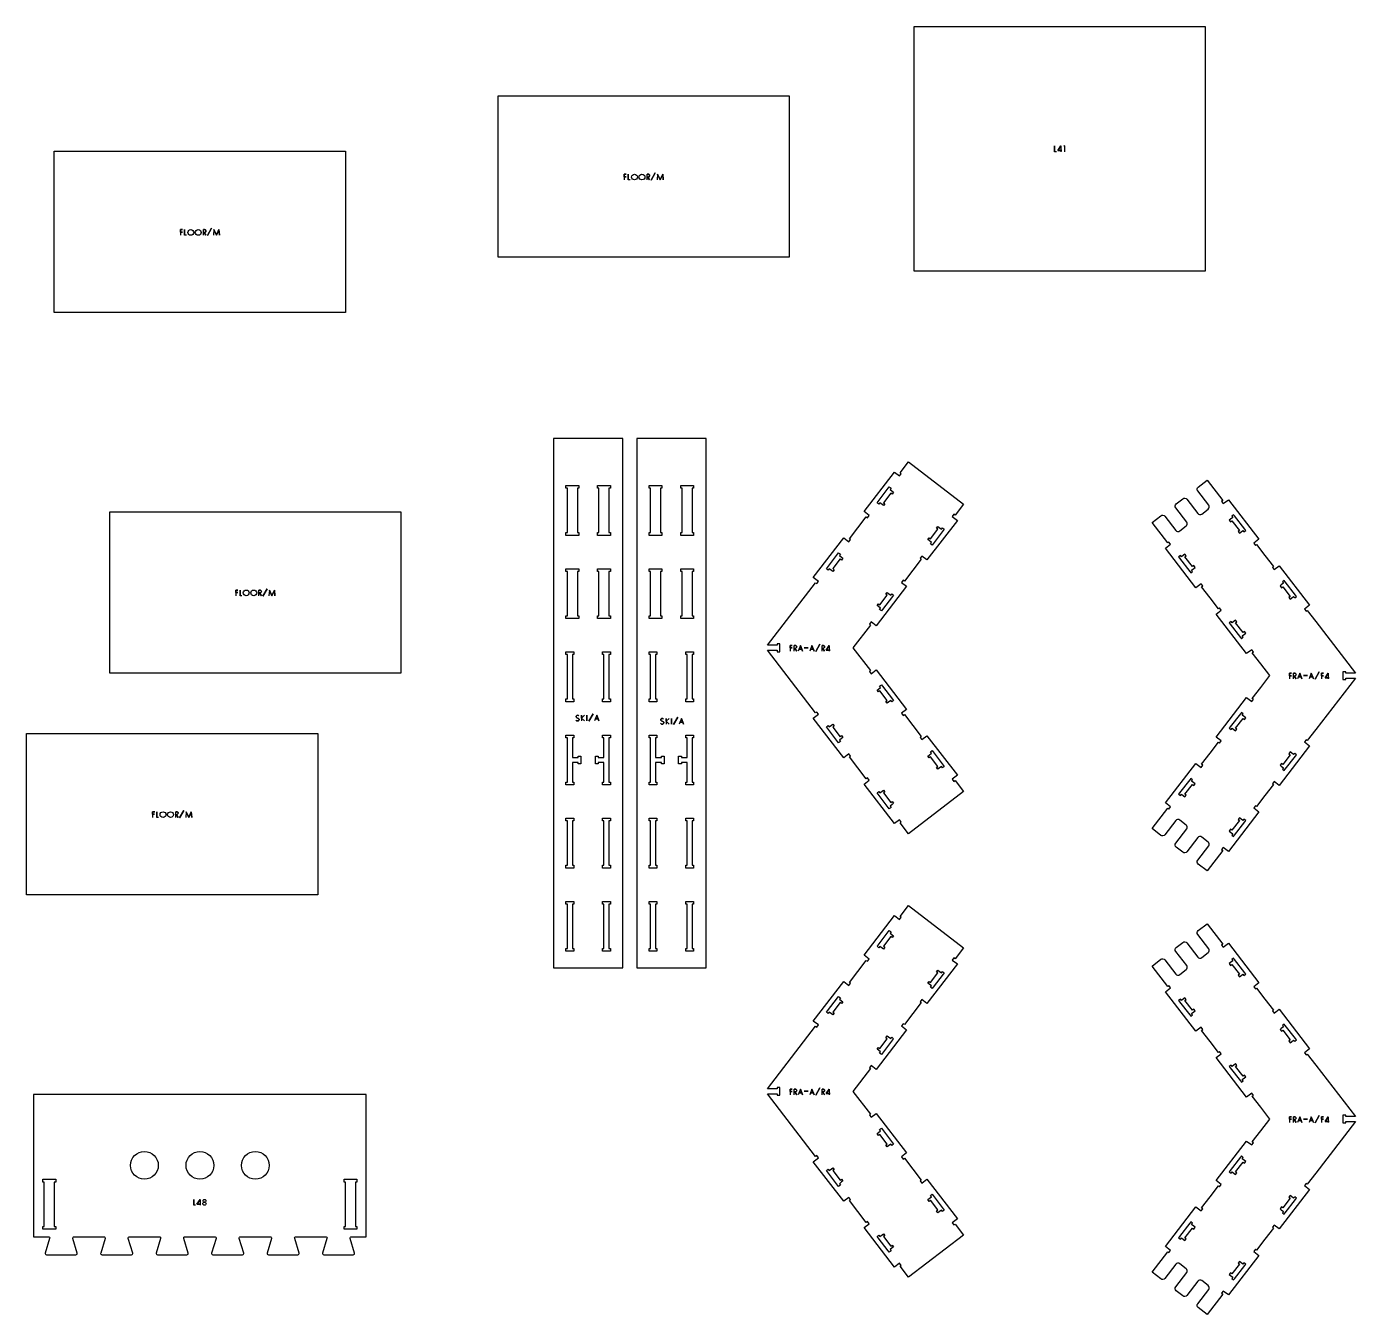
# Model space of a CAD drawing. Extents: x -6325 to 14275, y -6125 to 2946.
# Drawn here: x -6325 to -1533, y -2205 to 2441 of the extents above; entities that cross this region are included whole.
import ezdxf

# ---------------------------------------------------------------- set-up
doc = ezdxf.new("R2010")
doc.units = 0
for name, color, linetype in [('CUTS', 7, 'CONTINUOUS'), ('OUTLINES', 7, 'CONTINUOUS'), ('TAGS', 7, 'CONTINUOUS')]:
    doc.layers.add(name, color=color, linetype=linetype)

msp = doc.modelspace()

# ---------------------------------------------------------------- linework, layer by layer
at = {"layer": 'CUTS', "color": 4}
for points in [[(-4380, 785.5), (-4334, 785.5), (-4334, 775.5), (-4339, 775.5), (-4339, 615.5), (-4334, 615.5), (-4334, 605.5), (-4380, 605.5), (-4380, 615.5), (-4375, 615.5), (-4375, 775.5), (-4380, 775.5)], [(-4266, 775.5), (-4266, 785.5), (-4220, 785.5), (-4220, 775.5), (-4225, 775.5), (-4225, 615.5), (-4220, 615.5), (-4220, 605.5), (-4266, 605.5), (-4266, 615.5), (-4261, 615.5), (-4261, 775.5)], [(-4080, 785.5), (-4034, 785.5), (-4034, 775.5), (-4039, 775.5), (-4039, 615.5), (-4034, 615.5), (-4034, 605.5), (-4080, 605.5), (-4080, 615.5), (-4075, 615.5), (-4075, 775.5), (-4080, 775.5)], [(-3966, 775.5), (-3966, 785.5), (-3920, 785.5), (-3920, 775.5), (-3925, 775.5), (-3925, 615.5), (-3920, 615.5), (-3920, 605.5), (-3966, 605.5), (-3966, 615.5), (-3961, 615.5), (-3961, 775.5)], [(-3217.8, 775.6), (-3214.1, 780.3), (-3207.8, 775.4), (-3211.4, 770.7), (-3203.5, 764.6), (-3198.7, 760.9), (-3203.6, 754.6), (-3208.4, 758.2), (-3235.2, 723.4), (-3230.4, 719.7), (-3235.3, 713.4), (-3240.1, 717), (-3248, 723.1), (-3251.7, 718.4), (-3258, 723.3), (-3254.3, 728)], [(-1969.2, 675.6), (-1972.9, 680.3), (-1979.2, 675.4), (-1975.6, 670.7), (-1983.5, 664.6), (-1988.2, 660.9), (-1983.4, 654.6), (-1978.6, 658.2), (-1951.8, 623.4), (-1956.5, 619.7), (-1951.7, 613.4), (-1946.9, 617), (-1939, 623.1), (-1935.3, 618.4), (-1929, 623.3), (-1932.6, 628)], [(-3056.2, 575.6), (-3059.8, 570.8), (-3066.2, 575.7), (-3062.5, 580.5), (-3070.4, 586.6), (-3075.2, 590.2), (-3070.3, 596.6), (-3065.6, 592.9), (-3038.7, 627.8), (-3043.5, 631.4), (-3038.6, 637.8), (-3033.9, 634.1), (-3025.9, 628), (-3022.3, 632.8), (-3015.9, 627.9), (-3019.6, 623.1)], [(-3400.7, 537.8), (-3397, 542.5), (-3390.7, 537.7), (-3394.3, 532.9), (-3386.4, 526.8), (-3381.6, 523.1), (-3386.5, 516.8), (-3391.3, 520.5), (-3418.1, 485.6), (-3413.3, 481.9), (-3418.2, 475.6), (-3423, 479.2), (-3430.9, 485.3), (-3434.6, 480.6), (-3440.9, 485.5), (-3437.2, 490.2)], [(-2130.8, 475.6), (-2127.1, 470.8), (-2120.8, 475.7), (-2124.4, 480.5), (-2116.5, 486.6), (-2111.8, 490.2), (-2116.6, 496.6), (-2121.4, 492.9), (-2148.2, 527.8), (-2143.5, 531.4), (-2148.3, 537.8), (-2153.1, 534.1), (-2161, 528), (-2164.7, 532.8), (-2171, 527.9), (-2167.4, 523.1)], [(-4380, 485.5), (-4334, 485.5), (-4334, 475.5), (-4339, 475.5), (-4339, 315.5), (-4334, 315.5), (-4334, 305.5), (-4380, 305.5), (-4380, 315.5), (-4375, 315.5), (-4375, 475.5), (-4380, 475.5)], [(-4266, 475.5), (-4266, 485.5), (-4220, 485.5), (-4220, 475.5), (-4225, 475.5), (-4225, 315.5), (-4220, 315.5), (-4220, 305.5), (-4266, 305.5), (-4266, 315.5), (-4261, 315.5), (-4261, 475.5)], [(-4080, 485.5), (-4034, 485.5), (-4034, 475.5), (-4039, 475.5), (-4039, 315.5), (-4034, 315.5), (-4034, 305.5), (-4080, 305.5), (-4080, 315.5), (-4075, 315.5), (-4075, 475.5), (-4080, 475.5)], [(-3966, 475.5), (-3966, 485.5), (-3920, 485.5), (-3920, 475.5), (-3925, 475.5), (-3925, 315.5), (-3920, 315.5), (-3920, 305.5), (-3966, 305.5), (-3966, 315.5), (-3961, 315.5), (-3961, 475.5)], [(-1786.3, 437.8), (-1790, 442.5), (-1796.3, 437.7), (-1792.6, 432.9), (-1800.6, 426.8), (-1805.3, 423.1), (-1800.4, 416.8), (-1795.7, 420.5), (-1768.9, 385.6), (-1773.6, 381.9), (-1768.7, 375.6), (-1764, 379.2), (-1756.1, 385.3), (-1752.4, 380.6), (-1746.1, 385.5), (-1749.7, 390.2)], [(-3239.1, 337.8), (-3242.7, 333), (-3249.1, 337.9), (-3245.4, 342.7), (-3253.4, 348.8), (-3258.1, 352.4), (-3253.2, 358.8), (-3248.5, 355.1), (-3221.7, 390), (-3226.4, 393.6), (-3221.5, 400), (-3216.8, 396.3), (-3208.8, 390.2), (-3205.2, 395), (-3198.9, 390.1), (-3202.5, 385.4)], [(-1947.9, 237.8), (-1944.2, 233), (-1937.9, 237.9), (-1941.5, 242.7), (-1933.6, 248.8), (-1928.9, 252.4), (-1933.7, 258.8), (-1938.5, 255.1), (-1965.3, 290), (-1960.6, 293.6), (-1965.4, 300), (-1970.2, 296.3), (-1978.1, 290.2), (-1981.8, 295), (-1988.1, 290.1), (-1984.5, 285.4)], [(-4352, 15.5), (-4352, 5.5), (-4380, 5.5), (-4380, 15.5), (-4375, 15.5), (-4375, 175.5), (-4380, 175.5), (-4380, 185.5), (-4352, 185.5), (-4352, 175.5), (-4357, 175.5), (-4357, 15.5)], [(-4220, 185.5), (-4220, 175.5), (-4225, 175.5), (-4225, 15.5), (-4220, 15.5), (-4220, 5.5), (-4248, 5.5), (-4248, 15.5), (-4243, 15.5), (-4243, 175.5), (-4248, 175.5), (-4248, 185.5)], [(-4052, 15.5), (-4052, 5.5), (-4080, 5.5), (-4080, 15.5), (-4075, 15.5), (-4075, 175.5), (-4080, 175.5), (-4080, 185.5), (-4052, 185.5), (-4052, 175.5), (-4057, 175.5), (-4057, 15.5)], [(-3920, 185.5), (-3920, 175.5), (-3925, 175.5), (-3925, 15.5), (-3920, 15.5), (-3920, 5.5), (-3948, 5.5), (-3948, 15.5), (-3943, 15.5), (-3943, 175.5), (-3948, 175.5), (-3948, 185.5)], [(-3202.5, 14.6), (-3198.9, 9.9), (-3205.2, 5), (-3208.8, 9.8), (-3216.8, 3.7), (-3221.5, 0), (-3226.4, 6.4), (-3221.7, 10), (-3248.5, 44.9), (-3253.2, 41.2), (-3258.1, 47.6), (-3253.4, 51.2), (-3245.4, 57.3), (-3249.1, 62.1), (-3242.7, 67), (-3239.1, 62.2)], [(-1984.5, -85.4), (-1988.1, -90.1), (-1981.8, -95), (-1978.1, -90.2), (-1970.2, -96.3), (-1965.4, -100), (-1960.6, -93.6), (-1965.3, -90), (-1938.5, -55.1), (-1933.7, -58.8), (-1928.9, -52.4), (-1933.6, -48.8), (-1941.5, -42.7), (-1937.9, -37.9), (-1944.2, -33), (-1947.9, -37.8)], [(-3437.2, -90.2), (-3440.9, -85.5), (-3434.6, -80.6), (-3430.9, -85.3), (-3423, -79.2), (-3418.2, -75.6), (-3413.3, -81.9), (-3418.1, -85.6), (-3391.3, -120.5), (-3386.5, -116.8), (-3381.6, -123.1), (-3386.4, -126.8), (-3394.3, -132.9), (-3390.7, -137.7), (-3397, -142.5), (-3400.7, -137.8)], [(-4380, -124.5), (-4380, -114.5), (-4352, -114.5), (-4352, -124.5), (-4357, -124.5), (-4357, -195.5), (-4336, -195.5), (-4336, -190.5), (-4326, -190.5), (-4326, -218.5), (-4336, -218.5), (-4336, -213.5), (-4357, -213.5), (-4357, -284.5), (-4352, -284.5), (-4352, -294.5), (-4380, -294.5), (-4380, -284.5), (-4375, -284.5), (-4375, -124.5)], [(-4274, -190.5), (-4264, -190.5), (-4264, -195.5), (-4243, -195.5), (-4243, -124.5), (-4248, -124.5), (-4248, -114.5), (-4220, -114.5), (-4220, -124.5), (-4225, -124.5), (-4225, -284.5), (-4220, -284.5), (-4220, -294.5), (-4248, -294.5), (-4248, -284.5), (-4243, -284.5), (-4243, -213.5), (-4264, -213.5), (-4264, -218.5), (-4274, -218.5)], [(-4080, -124.5), (-4080, -114.5), (-4052, -114.5), (-4052, -124.5), (-4057, -124.5), (-4057, -195.5), (-4036, -195.5), (-4036, -190.5), (-4026, -190.5), (-4026, -218.5), (-4036, -218.5), (-4036, -213.5), (-4057, -213.5), (-4057, -284.5), (-4052, -284.5), (-4052, -294.5), (-4080, -294.5), (-4080, -284.5), (-4075, -284.5), (-4075, -124.5)], [(-3974, -190.5), (-3964, -190.5), (-3964, -195.5), (-3943, -195.5), (-3943, -124.5), (-3948, -124.5), (-3948, -114.5), (-3920, -114.5), (-3920, -124.5), (-3925, -124.5), (-3925, -284.5), (-3920, -284.5), (-3920, -294.5), (-3948, -294.5), (-3948, -284.5), (-3943, -284.5), (-3943, -213.5), (-3964, -213.5), (-3964, -218.5), (-3974, -218.5)], [(-3019.6, -223.1), (-3015.9, -227.9), (-3022.3, -232.8), (-3025.9, -228), (-3033.9, -234.1), (-3038.6, -237.8), (-3043.5, -231.4), (-3038.7, -227.8), (-3065.6, -192.9), (-3070.3, -196.6), (-3075.2, -190.2), (-3070.4, -186.6), (-3062.5, -180.5), (-3066.2, -175.7), (-3059.8, -170.8), (-3056.2, -175.6)], [(-1749.7, -190.2), (-1746.1, -185.5), (-1752.4, -180.6), (-1756.1, -185.3), (-1764, -179.2), (-1768.7, -175.6), (-1773.6, -181.9), (-1768.9, -185.6), (-1795.7, -220.5), (-1800.4, -216.8), (-1805.3, -223.1), (-1800.6, -226.8), (-1792.6, -232.9), (-1796.3, -237.7), (-1790, -242.5), (-1786.3, -237.8)], [(-2167.4, -323.1), (-2171, -327.9), (-2164.7, -332.8), (-2161, -328), (-2153.1, -334.1), (-2148.3, -337.8), (-2143.5, -331.4), (-2148.2, -327.8), (-2121.4, -292.9), (-2116.6, -296.6), (-2111.8, -290.2), (-2116.5, -286.6), (-2124.4, -280.5), (-2120.8, -275.7), (-2127.1, -270.8), (-2130.8, -275.6)], [(-3254.3, -328), (-3258, -323.2), (-3251.7, -318.4), (-3248, -323.1), (-3240.1, -317), (-3235.3, -313.4), (-3230.4, -319.7), (-3235.2, -323.4), (-3208.4, -358.2), (-3203.6, -354.6), (-3198.7, -360.9), (-3203.5, -364.6), (-3211.4, -370.7), (-3207.8, -375.4), (-3214.1, -380.3), (-3217.8, -375.6)], [(-4352, -584.5), (-4352, -594.5), (-4380, -594.5), (-4380, -584.5), (-4375, -584.5), (-4375, -424.5), (-4380, -424.5), (-4380, -414.5), (-4352, -414.5), (-4352, -424.5), (-4357, -424.5), (-4357, -584.5)], [(-4248, -584.5), (-4243, -584.5), (-4243, -424.5), (-4248, -424.5), (-4248, -414.5), (-4220, -414.5), (-4220, -424.5), (-4225, -424.5), (-4225, -584.5), (-4220, -584.5), (-4220, -594.5), (-4248, -594.5)], [(-4052, -584.5), (-4052, -594.5), (-4080, -594.5), (-4080, -584.5), (-4075, -584.5), (-4075, -424.5), (-4080, -424.5), (-4080, -414.5), (-4052, -414.5), (-4052, -424.5), (-4057, -424.5), (-4057, -584.5)], [(-3948, -584.5), (-3943, -584.5), (-3943, -424.5), (-3948, -424.5), (-3948, -414.5), (-3920, -414.5), (-3920, -424.5), (-3925, -424.5), (-3925, -584.5), (-3920, -584.5), (-3920, -594.5), (-3948, -594.5)], [(-1932.6, -428), (-1929, -423.3), (-1935.3, -418.4), (-1939, -423.1), (-1946.9, -417), (-1951.7, -413.4), (-1956.5, -419.7), (-1951.8, -423.4), (-1978.6, -458.2), (-1983.4, -454.6), (-1988.2, -460.9), (-1983.5, -464.6), (-1975.6, -470.7), (-1979.2, -475.4), (-1972.9, -480.3), (-1969.2, -475.6)], [(-4352, -894.5), (-4380, -894.5), (-4380, -884.5), (-4375, -884.5), (-4375, -724.5), (-4380, -724.5), (-4380, -714.5), (-4352, -714.5), (-4352, -724.5), (-4357, -724.5), (-4357, -884.5), (-4352, -884.5)], [(-4220, -894.5), (-4248, -894.5), (-4248, -884.5), (-4243, -884.5), (-4243, -724.5), (-4248, -724.5), (-4248, -714.5), (-4220, -714.5), (-4220, -724.5), (-4225, -724.5), (-4225, -884.5), (-4220, -884.5)], [(-4052, -894.5), (-4080, -894.5), (-4080, -884.5), (-4075, -884.5), (-4075, -724.5), (-4080, -724.5), (-4080, -714.5), (-4052, -714.5), (-4052, -724.5), (-4057, -724.5), (-4057, -884.5), (-4052, -884.5)], [(-3920, -894.5), (-3948, -894.5), (-3948, -884.5), (-3943, -884.5), (-3943, -724.5), (-3948, -724.5), (-3948, -714.5), (-3920, -714.5), (-3920, -724.5), (-3925, -724.5), (-3925, -884.5), (-3920, -884.5)], [(-3217.8, -824.4), (-3214.1, -819.7), (-3207.8, -824.6), (-3211.4, -829.3), (-3203.5, -835.4), (-3198.7, -839.1), (-3203.6, -845.4), (-3208.4, -841.8), (-3235.2, -876.6), (-3230.4, -880.3), (-3235.3, -886.6), (-3240.1, -883), (-3248, -876.9), (-3251.7, -881.6), (-3258, -876.7), (-3254.3, -872)], [(-1969.2, -924.4), (-1972.9, -919.7), (-1979.2, -924.6), (-1975.6, -929.3), (-1983.5, -935.4), (-1988.2, -939.1), (-1983.4, -945.4), (-1978.6, -941.8), (-1951.8, -976.6), (-1956.5, -980.3), (-1951.7, -986.6), (-1946.9, -983), (-1939, -976.9), (-1935.3, -981.6), (-1929, -976.7), (-1932.6, -972)], [(-3056.2, -1024.4), (-3059.8, -1029.2), (-3066.2, -1024.3), (-3062.5, -1019.5), (-3070.4, -1013.4), (-3075.2, -1009.8), (-3070.3, -1003.4), (-3065.6, -1007.1), (-3038.7, -972.2), (-3043.5, -968.6), (-3038.6, -962.2), (-3033.9, -965.9), (-3025.9, -972), (-3022.3, -967.2), (-3015.9, -972.1), (-3019.6, -976.9)], [(-3400.7, -1062.2), (-3397, -1057.5), (-3390.7, -1062.3), (-3394.3, -1067.1), (-3386.4, -1073.2), (-3381.6, -1076.9), (-3386.5, -1083.2), (-3391.3, -1079.5), (-3418.1, -1114.4), (-3413.3, -1118.1), (-3418.2, -1124.4), (-3423, -1120.8), (-3430.9, -1114.7), (-3434.6, -1119.4), (-3440.9, -1114.5), (-3437.2, -1109.8)], [(-2130.8, -1124.4), (-2127.1, -1129.2), (-2120.8, -1124.3), (-2124.4, -1119.5), (-2116.5, -1113.4), (-2111.8, -1109.8), (-2116.6, -1103.4), (-2121.4, -1107.1), (-2148.2, -1072.2), (-2143.5, -1068.6), (-2148.3, -1062.2), (-2153.1, -1065.9), (-2161, -1072), (-2164.7, -1067.2), (-2171, -1072.1), (-2167.4, -1076.9)], [(-1786.3, -1162.2), (-1790, -1157.5), (-1796.3, -1162.3), (-1792.6, -1167.1), (-1800.6, -1173.2), (-1805.3, -1176.9), (-1800.4, -1183.2), (-1795.7, -1179.5), (-1768.9, -1214.4), (-1773.6, -1218.1), (-1768.7, -1224.4), (-1764, -1220.8), (-1756.1, -1214.7), (-1752.4, -1219.4), (-1746.1, -1214.5), (-1749.7, -1209.8)], [(-3239.1, -1262.2), (-3242.7, -1267), (-3249.1, -1262.1), (-3245.4, -1257.3), (-3253.4, -1251.2), (-3258.1, -1247.6), (-3253.2, -1241.2), (-3248.5, -1244.9), (-3221.7, -1210), (-3226.4, -1206.4), (-3221.5, -1200), (-3216.8, -1203.7), (-3208.8, -1209.8), (-3205.2, -1205), (-3198.9, -1209.9), (-3202.5, -1214.6)], [(-1947.9, -1362.2), (-1944.2, -1367), (-1937.9, -1362.1), (-1941.5, -1357.3), (-1933.6, -1351.2), (-1928.9, -1347.6), (-1933.7, -1341.2), (-1938.5, -1344.9), (-1965.3, -1310), (-1960.6, -1306.4), (-1965.4, -1300), (-1970.2, -1303.7), (-1978.1, -1309.8), (-1981.8, -1305), (-1988.1, -1309.9), (-1984.5, -1314.6)], [(-3202.5, -1585.4), (-3198.9, -1590.1), (-3205.2, -1595), (-3208.8, -1590.2), (-3216.8, -1596.3), (-3221.5, -1600), (-3226.4, -1593.6), (-3221.7, -1590), (-3248.5, -1555.1), (-3253.2, -1558.8), (-3258.1, -1552.4), (-3253.4, -1548.8), (-3245.4, -1542.7), (-3249.1, -1537.9), (-3242.7, -1533), (-3239.1, -1537.8)], [(-3437.2, -1690.2), (-3440.9, -1685.5), (-3434.6, -1680.6), (-3430.9, -1685.3), (-3423, -1679.2), (-3418.2, -1675.6), (-3413.3, -1681.9), (-3418.1, -1685.6), (-3391.3, -1720.5), (-3386.5, -1716.8), (-3381.6, -1723.1), (-3386.4, -1726.8), (-3394.3, -1732.9), (-3390.7, -1737.7), (-3397, -1742.5), (-3400.7, -1737.8)], [(-1984.5, -1685.4), (-1988.1, -1690.1), (-1981.8, -1695), (-1978.1, -1690.2), (-1970.2, -1696.3), (-1965.4, -1700), (-1960.6, -1693.6), (-1965.3, -1690), (-1938.5, -1655.1), (-1933.7, -1658.8), (-1928.9, -1652.4), (-1933.6, -1648.8), (-1941.5, -1642.7), (-1937.9, -1637.9), (-1944.2, -1633), (-1947.9, -1637.8)], [(-6266, -1887), (-6261, -1887), (-6261, -1727), (-6266, -1727), (-6266, -1717), (-6220, -1717), (-6220, -1727), (-6225, -1727), (-6225, -1887), (-6220, -1887), (-6220, -1897), (-6266, -1897)], [(-5134, -1887), (-5134, -1897), (-5180, -1897), (-5180, -1887), (-5175, -1887), (-5175, -1727), (-5180, -1727), (-5180, -1717), (-5134, -1717), (-5134, -1727), (-5139, -1727), (-5139, -1887)], [(-3019.6, -1823.1), (-3015.9, -1827.9), (-3022.3, -1832.8), (-3025.9, -1828), (-3033.9, -1834.1), (-3038.6, -1837.8), (-3043.5, -1831.4), (-3038.7, -1827.8), (-3065.6, -1792.9), (-3070.3, -1796.6), (-3075.2, -1790.2), (-3070.4, -1786.6), (-3062.5, -1780.5), (-3066.2, -1775.7), (-3059.8, -1770.8), (-3056.2, -1775.6)], [(-1749.7, -1790.2), (-1746.1, -1785.5), (-1752.4, -1780.6), (-1756.1, -1785.3), (-1764, -1779.2), (-1768.7, -1775.6), (-1773.6, -1781.9), (-1768.9, -1785.6), (-1795.7, -1820.5), (-1800.4, -1816.8), (-1805.3, -1823.1), (-1800.6, -1826.8), (-1792.6, -1832.9), (-1796.3, -1837.7), (-1790, -1842.5), (-1786.3, -1837.8)], [(-3254.3, -1928), (-3258, -1923.2), (-3251.7, -1918.4), (-3248, -1923.1), (-3240.1, -1917), (-3235.3, -1913.4), (-3230.4, -1919.7), (-3235.2, -1923.4), (-3208.4, -1958.2), (-3203.6, -1954.6), (-3198.7, -1960.9), (-3203.5, -1964.6), (-3211.4, -1970.7), (-3207.8, -1975.4), (-3214.1, -1980.3), (-3217.8, -1975.6)], [(-2167.4, -1923.1), (-2171, -1927.9), (-2164.7, -1932.8), (-2161, -1928), (-2153.1, -1934.1), (-2148.3, -1937.8), (-2143.5, -1931.4), (-2148.2, -1927.8), (-2121.4, -1892.9), (-2116.6, -1896.6), (-2111.8, -1890.2), (-2116.5, -1886.6), (-2124.4, -1880.5), (-2120.8, -1875.7), (-2127.1, -1870.8), (-2130.8, -1875.6)], [(-1932.6, -2028), (-1929, -2023.3), (-1935.3, -2018.4), (-1939, -2023.1), (-1946.9, -2017), (-1951.7, -2013.4), (-1956.5, -2019.7), (-1951.8, -2023.4), (-1978.6, -2058.2), (-1983.4, -2054.6), (-1988.2, -2060.9), (-1983.5, -2064.6), (-1975.6, -2070.7), (-1979.2, -2075.4), (-1972.9, -2080.3), (-1969.2, -2075.6)]]:
    msp.add_lwpolyline(points, close=True, dxfattribs=at)
for centre in [(-5900, -1667), (-5700, -1667), (-5500, -1667)]:
    msp.add_circle(centre, 50, dxfattribs=at)
at = {"layer": 'OUTLINES', "color": 5}
for points in [[(-3125, 1559), (-3125, 2441), (-2075, 2441), (-2075, 1559)], [(-3575, 2191), (-3575, 1609), (-4625, 1609), (-4625, 2191)], [(-5175, 1991), (-5175, 1409), (-6225, 1409), (-6225, 1991)], [(-4175, -954.5), (-4175, 954.5), (-4425, 954.5), (-4425, -954.5)], [(-3875, -954.5), (-3875, 954.5), (-4125, 954.5), (-4125, -954.5)], [(-3281.8, 117.7), (-3285.7, 114.6), (-3279.6, 106.7), (-3261.4, 120.7), (-3151.7, -21.9), (-3169.9, -36), (-3163.8, -43.9), (-3159.8, -40.8), (-3098.9, -120.1), (-3102.8, -123.1), (-3096.7, -131.1), (-3078.5, -117), (-2968.7, -259.7), (-2987, -273.7), (-2980.9, -281.7), (-2976.9, -278.6), (-2946.4, -318.3), (-3144.6, -470.7), (-3175.1, -431), (-3171.1, -428), (-3177.2, -420.1), (-3195.4, -434.1), (-3305.2, -291.4), (-3287, -277.4), (-3293, -269.5), (-3297, -272.5), (-3358, -193.3), (-3354, -190.2), (-3360.1, -182.3), (-3378.3, -196.3), (-3488.1, -53.6), (-3469.9, -39.6), (-3476, -31.7), (-3479.9, -34.7), (-3653.6, 191), (-3618.6, 191), (-3618.6, 186), (-3608.6, 186), (-3608.6, 214), (-3618.6, 214), (-3618.6, 209), (-3653.6, 209), (-3479.9, 434.7), (-3476, 431.7), (-3469.9, 439.6), (-3488.1, 453.6), (-3378.3, 596.3), (-3360.1, 582.3), (-3354, 590.2), (-3358, 593.3), (-3297, 672.5), (-3293, 669.5), (-3287, 677.4), (-3305.2, 691.4), (-3195.4, 834.1), (-3177.2, 820.1), (-3171.1, 828), (-3175.1, 831), (-3144.6, 870.7), (-2946.4, 718.3), (-2976.9, 678.6), (-2980.9, 681.7), (-2987, 673.7), (-2968.7, 659.7), (-3078.5, 517), (-3096.7, 531.1), (-3102.8, 523.1), (-3098.9, 520.1), (-3159.8, 440.8), (-3163.8, 443.9), (-3169.9, 436), (-3151.7, 421.9), (-3261.4, 279.3), (-3279.6, 293.3), (-3285.7, 285.4), (-3281.8, 282.3), (-3345.1, 200)], [(-1826.8, -282.3), (-1832.9, -290.2), (-1829, -293.3), (-1859.5, -332.9), (-1890, -372.5), (-1893.9, -369.5), (-1900, -377.4), (-1881.8, -391.4), (-1991.5, -534.1), (-2009.8, -520.1), (-2015.9, -528), (-2011.9, -531), (-2068.4, -604.6), (-2100.3, -580), (-2102.8, -577.2), (-2104.2, -573.4), (-2103.9, -569.3), (-2102.2, -566), (-2062.5, -514.5), (-2060.9, -511.1), (-2060.6, -507.1), (-2061.9, -503.3), (-2064.4, -500.5), (-2087.8, -482.5), (-2091.1, -480.8), (-2095.1, -480.5), (-2099, -481.8), (-2101.8, -484.3), (-2141.4, -535.8), (-2144.2, -538.3), (-2148, -539.6), (-2152.1, -539.3), (-2155.4, -537.6), (-2179.6, -519.1), (-2182.1, -516.3), (-2183.4, -512.4), (-2183.1, -508.4), (-2181.4, -505), (-2141.8, -453.5), (-2140.1, -450.2), (-2139.8, -446.1), (-2141.1, -442.3), (-2143.6, -439.5), (-2167, -421.5), (-2170.4, -419.8), (-2174.4, -419.5), (-2178.2, -420.8), (-2181, -423.3), (-2220.7, -474.8), (-2223.5, -477.3), (-2227.3, -478.7), (-2231.4, -478.4), (-2234.7, -476.7), (-2266.6, -452.1), (-2210.1, -378.6), (-2206.1, -381.7), (-2200, -373.7), (-2218.2, -359.7), (-2108.5, -217), (-2090.2, -231.1), (-2084.1, -223.1), (-2088.1, -220.1), (-2057.6, -180.5), (-2027.1, -140.8), (-2023.2, -143.9), (-2017.1, -136), (-2035.3, -121.9), (-1925.6, 20.7), (-1907.3, 6.7), (-1901.2, 14.6), (-1905.2, 17.7), (-1874.7, 57.3), (-1841.9, 100), (-1874.7, 142.7), (-1905.2, 182.3), (-1901.2, 185.4), (-1907.3, 193.3), (-1925.6, 179.3), (-2035.3, 321.9), (-2017.1, 336), (-2023.2, 343.9), (-2027.1, 340.8), (-2057.6, 380.5), (-2088.1, 420.1), (-2084.1, 423.1), (-2090.2, 431.1), (-2108.5, 417), (-2218.2, 559.7), (-2200, 573.7), (-2206.1, 581.7), (-2210.1, 578.6), (-2266.6, 652.1), (-2234.7, 676.7), (-2231.4, 678.4), (-2227.3, 678.7), (-2223.5, 677.3), (-2220.7, 674.8), (-2181, 623.3), (-2178.2, 620.8), (-2174.4, 619.5), (-2170.4, 619.8), (-2167, 621.5), (-2143.6, 639.5), (-2141.1, 642.3), (-2139.8, 646.1), (-2140.1, 650.2), (-2141.8, 653.5), (-2181.4, 705), (-2183.1, 708.4), (-2183.4, 712.4), (-2182.1, 716.3), (-2179.6, 719.1), (-2155.4, 737.6), (-2152.1, 739.3), (-2148, 739.6), (-2144.2, 738.3), (-2141.4, 735.8), (-2101.8, 684.3), (-2099, 681.8), (-2095.1, 680.5), (-2091.1, 680.8), (-2087.8, 682.5), (-2064.4, 700.5), (-2061.9, 703.3), (-2060.6, 707.1), (-2060.9, 711.1), (-2062.5, 714.5), (-2102.2, 766), (-2103.9, 769.3), (-2104.2, 773.4), (-2102.8, 777.2), (-2100.3, 780), (-2068.4, 804.6), (-2011.9, 731), (-2015.9, 728), (-2009.8, 720.1), (-1991.5, 734.1), (-1881.8, 591.4), (-1900, 577.4), (-1893.9, 569.5), (-1890, 572.5), (-1859.5, 532.9), (-1829, 493.3), (-1832.9, 490.2), (-1826.8, 482.3), (-1808.6, 496.3), (-1698.9, 353.6), (-1717.1, 339.6), (-1711, 331.7), (-1707, 334.7), (-1676.6, 295.1), (-1533.4, 109), (-1568.4, 109), (-1568.4, 114), (-1578.4, 114), (-1578.4, 86), (-1568.4, 86), (-1568.4, 91), (-1533.4, 91), (-1676.6, -95.1), (-1707, -134.7), (-1711, -131.7), (-1717.1, -139.6), (-1698.9, -153.6), (-1808.6, -296.3)], [(-4975, 691), (-4975, 109), (-6025, 109), (-6025, 691)], [(-5275, -109), (-5275, -691), (-6325, -691), (-6325, -109)], [(-3281.8, -1482.3), (-3285.7, -1485.4), (-3279.6, -1493.3), (-3261.4, -1479.3), (-3151.7, -1621.9), (-3169.9, -1636), (-3163.8, -1643.9), (-3159.8, -1640.8), (-3098.9, -1720.1), (-3102.8, -1723.1), (-3096.7, -1731.1), (-3078.5, -1717), (-2968.7, -1859.7), (-2987, -1873.7), (-2980.9, -1881.7), (-2976.9, -1878.6), (-2946.4, -1918.3), (-3144.6, -2070.7), (-3175.1, -2031), (-3171.1, -2028), (-3177.2, -2020.1), (-3195.4, -2034.1), (-3305.2, -1891.4), (-3287, -1877.4), (-3293, -1869.5), (-3297, -1872.5), (-3358, -1793.3), (-3354, -1790.2), (-3360.1, -1782.3), (-3378.3, -1796.3), (-3488.1, -1653.6), (-3469.9, -1639.6), (-3476, -1631.7), (-3479.9, -1634.7), (-3653.6, -1409), (-3618.6, -1409), (-3618.6, -1414), (-3608.6, -1414), (-3608.6, -1386), (-3618.6, -1386), (-3618.6, -1391), (-3653.6, -1391), (-3479.9, -1165.3), (-3476, -1168.3), (-3469.9, -1160.4), (-3488.1, -1146.4), (-3378.3, -1003.7), (-3360.1, -1017.7), (-3354, -1009.8), (-3358, -1006.7), (-3297, -927.5), (-3293, -930.5), (-3287, -922.6), (-3305.2, -908.6), (-3195.4, -765.9), (-3177.2, -779.9), (-3171.1, -772), (-3175.1, -769), (-3144.6, -729.3), (-2946.4, -881.7), (-2976.9, -921.4), (-2980.9, -918.3), (-2987, -926.3), (-2968.7, -940.3), (-3078.5, -1083), (-3096.7, -1068.9), (-3102.8, -1076.9), (-3098.9, -1079.9), (-3159.8, -1159.2), (-3163.8, -1156.1), (-3169.9, -1164), (-3151.7, -1178.1), (-3261.4, -1320.7), (-3279.6, -1306.7), (-3285.7, -1314.6), (-3281.8, -1317.7), (-3345.1, -1400)], [(-1826.8, -1882.3), (-1832.9, -1890.2), (-1829, -1893.3), (-1859.5, -1932.9), (-1890, -1972.5), (-1893.9, -1969.5), (-1900, -1977.4), (-1881.8, -1991.4), (-1991.5, -2134.1), (-2009.8, -2120.1), (-2015.9, -2128), (-2011.9, -2131), (-2068.4, -2204.6), (-2100.3, -2180), (-2102.8, -2177.2), (-2104.2, -2173.4), (-2103.9, -2169.3), (-2102.2, -2166), (-2062.5, -2114.5), (-2060.9, -2111.1), (-2060.6, -2107.1), (-2061.9, -2103.3), (-2064.4, -2100.5), (-2087.8, -2082.5), (-2091.1, -2080.8), (-2095.1, -2080.5), (-2099, -2081.8), (-2101.8, -2084.3), (-2141.4, -2135.8), (-2144.2, -2138.3), (-2148, -2139.6), (-2152.1, -2139.3), (-2155.4, -2137.6), (-2179.6, -2119.1), (-2182.1, -2116.3), (-2183.4, -2112.4), (-2183.1, -2108.4), (-2181.4, -2105), (-2141.8, -2053.5), (-2140.1, -2050.2), (-2139.8, -2046.1), (-2141.1, -2042.3), (-2143.6, -2039.5), (-2167, -2021.5), (-2170.4, -2019.8), (-2174.4, -2019.5), (-2178.2, -2020.8), (-2181, -2023.3), (-2220.7, -2074.8), (-2223.5, -2077.3), (-2227.3, -2078.7), (-2231.4, -2078.4), (-2234.7, -2076.7), (-2266.6, -2052.1), (-2210.1, -1978.6), (-2206.1, -1981.7), (-2200, -1973.7), (-2218.2, -1959.7), (-2108.5, -1817), (-2090.2, -1831.1), (-2084.1, -1823.1), (-2088.1, -1820.1), (-2057.6, -1780.5), (-2027.1, -1740.8), (-2023.2, -1743.9), (-2017.1, -1736), (-2035.3, -1721.9), (-1925.6, -1579.3), (-1907.3, -1593.3), (-1901.2, -1585.4), (-1905.2, -1582.3), (-1874.7, -1542.7), (-1841.9, -1500), (-1874.7, -1457.3), (-1905.2, -1417.7), (-1901.2, -1414.6), (-1907.3, -1406.7), (-1925.6, -1420.7), (-2035.3, -1278.1), (-2017.1, -1264), (-2023.2, -1256.1), (-2027.1, -1259.2), (-2057.6, -1219.5), (-2088.1, -1179.9), (-2084.1, -1176.9), (-2090.2, -1168.9), (-2108.5, -1183), (-2218.2, -1040.3), (-2200, -1026.3), (-2206.1, -1018.3), (-2210.1, -1021.4), (-2266.6, -947.9), (-2234.7, -923.3), (-2231.4, -921.6), (-2227.3, -921.3), (-2223.5, -922.7), (-2220.7, -925.2), (-2181, -976.7), (-2178.2, -979.2), (-2174.4, -980.5), (-2170.4, -980.2), (-2167, -978.5), (-2143.6, -960.5), (-2141.1, -957.7), (-2139.8, -953.9), (-2140.1, -949.8), (-2141.8, -946.5), (-2181.4, -895), (-2183.1, -891.6), (-2183.4, -887.6), (-2182.1, -883.7), (-2179.6, -880.9), (-2155.4, -862.4), (-2152.1, -860.7), (-2148, -860.4), (-2144.2, -861.7), (-2141.4, -864.2), (-2101.8, -915.7), (-2099, -918.2), (-2095.1, -919.5), (-2091.1, -919.2), (-2087.8, -917.5), (-2064.4, -899.5), (-2061.9, -896.7), (-2060.6, -892.9), (-2060.9, -888.9), (-2062.5, -885.5), (-2102.2, -834), (-2103.9, -830.7), (-2104.2, -826.6), (-2102.8, -822.8), (-2100.3, -820), (-2068.4, -795.4), (-2011.9, -869), (-2015.9, -872), (-2009.8, -879.9), (-1991.5, -865.9), (-1881.8, -1008.6), (-1900, -1022.6), (-1893.9, -1030.5), (-1890, -1027.5), (-1859.5, -1067.1), (-1829, -1106.7), (-1832.9, -1109.8), (-1826.8, -1117.7), (-1808.6, -1103.7), (-1698.9, -1246.4), (-1717.1, -1260.4), (-1711, -1268.3), (-1707, -1265.3), (-1676.6, -1304.9), (-1533.4, -1491), (-1568.4, -1491), (-1568.4, -1486), (-1578.4, -1486), (-1578.4, -1514), (-1568.4, -1514), (-1568.4, -1509), (-1533.4, -1509), (-1676.6, -1695.1), (-1707, -1734.7), (-1711, -1731.7), (-1717.1, -1739.6), (-1698.9, -1753.6), (-1808.6, -1896.3)], [(-6300, -1924.2), (-6246.8, -1924.2), (-6244.4, -1924.8), (-6242.5, -1926.3), (-6241.6, -1928.6), (-6241.8, -1931), (-6257.8, -1983.1), (-6257.9, -1985.2), (-6257, -1987.3), (-6255.4, -1988.7), (-6253.2, -1989.2), (-6146.8, -1989.2), (-6144.6, -1988.7), (-6142.9, -1987.3), (-6142.1, -1985.2), (-6142.2, -1983.1), (-6158.2, -1931), (-6158.4, -1928.6), (-6157.5, -1926.3), (-6155.6, -1924.8), (-6153.2, -1924.2), (-6046.8, -1924.2), (-6044.4, -1924.8), (-6042.5, -1926.3), (-6041.6, -1928.6), (-6041.8, -1931), (-6057.8, -1983.1), (-6057.9, -1985.2), (-6057.1, -1987.3), (-6055.4, -1988.7), (-6053.2, -1989.2), (-5946.8, -1989.2), (-5944.6, -1988.7), (-5942.9, -1987.3), (-5942.1, -1985.2), (-5942.2, -1983.1), (-5958.2, -1931), (-5958.4, -1928.6), (-5957.5, -1926.3), (-5955.6, -1924.8), (-5953.2, -1924.2), (-5846.8, -1924.2), (-5844.4, -1924.8), (-5842.5, -1926.3), (-5841.6, -1928.6), (-5841.8, -1931), (-5857.8, -1983.1), (-5857.9, -1985.2), (-5857.1, -1987.3), (-5855.4, -1988.7), (-5853.2, -1989.2), (-5746.8, -1989.2), (-5744.6, -1988.7), (-5742.9, -1987.3), (-5742.1, -1985.2), (-5742.2, -1983.1), (-5758.2, -1931), (-5758.4, -1928.6), (-5757.5, -1926.3), (-5755.6, -1924.8), (-5753.2, -1924.2), (-5646.8, -1924.2), (-5644.4, -1924.8), (-5642.5, -1926.3), (-5641.6, -1928.6), (-5641.8, -1931), (-5657.8, -1983.1), (-5657.9, -1985.2), (-5657.1, -1987.3), (-5655.4, -1988.7), (-5653.2, -1989.2), (-5546.8, -1989.2), (-5544.6, -1988.7), (-5542.9, -1987.3), (-5542.1, -1985.2), (-5542.2, -1983.1), (-5558.2, -1931), (-5558.4, -1928.6), (-5557.5, -1926.3), (-5555.6, -1924.8), (-5553.2, -1924.2), (-5446.8, -1924.2), (-5444.4, -1924.8), (-5442.5, -1926.3), (-5441.6, -1928.6), (-5441.8, -1931), (-5457.8, -1983.1), (-5457.9, -1985.2), (-5457.1, -1987.3), (-5455.4, -1988.7), (-5453.2, -1989.2), (-5346.8, -1989.2), (-5344.6, -1988.7), (-5342.9, -1987.3), (-5342.1, -1985.2), (-5342.2, -1983.1), (-5358.2, -1931), (-5358.4, -1928.6), (-5357.5, -1926.3), (-5355.6, -1924.8), (-5353.2, -1924.2), (-5246.8, -1924.2), (-5244.4, -1924.8), (-5242.5, -1926.3), (-5241.6, -1928.6), (-5241.8, -1931), (-5257.8, -1983.1), (-5257.9, -1985.2), (-5257.1, -1987.3), (-5255.4, -1988.7), (-5253.2, -1989.2), (-5146.8, -1989.2), (-5144.6, -1988.7), (-5143, -1987.3), (-5142.1, -1985.2), (-5142.2, -1983.1), (-5158.2, -1931), (-5158.4, -1928.6), (-5157.5, -1926.3), (-5155.6, -1924.8), (-5153.2, -1924.2), (-5100, -1924.2), (-5100, -1410.8), (-6300, -1410.8)]]:
    msp.add_lwpolyline(points, close=True, dxfattribs=at)
at = {"layer": 'TAGS', "color": 2}
for points in [[(-2611.6, 1989.7), (-2617.9, 1989.7), (-2617.9, 2010.3), (-2617.9, 1989.7)], [(-2595.1, 2010.3), (-2606.2, 1993.6), (-2591.8, 1993.6), (-2606.2, 1993.6), (-2595.1, 2010.3), (-2595.1, 1989.7)], [(-2582.1, 2010.3), (-2585, 2010.3), (-2582.1, 2010.3), (-2582.1, 1989.7)], [(-4170.5, 1899.4), (-4163.3, 1899.4), (-4170.5, 1899.4), (-4170.5, 1908.5), (-4162.9, 1908.5), (-4170.5, 1908.5), (-4170.5, 1888)], [(-4148.9, 1888), (-4155.2, 1888), (-4155.2, 1908.5), (-4155.2, 1888)], [(-4087.1, 1888), (-4087.1, 1908.5), (-4083.5, 1908.5), (-4081.6, 1908.2), (-4080, 1907.3), (-4078.9, 1905.7), (-4078.5, 1903.4), (-4079, 1901.1), (-4080.4, 1899.4), (-4082.1, 1898.4), (-4083.5, 1898.1), (-4087.1, 1898.1), (-4083.5, 1898.1), (-4082.1, 1898.4), (-4080.4, 1899.4), (-4079, 1901.1), (-4078.5, 1903.4), (-4078.9, 1905.7), (-4080, 1907.3), (-4081.6, 1908.2), (-4083.5, 1908.5), (-4087.1, 1908.5)], [(-4049.6, 1908.5), (-4040.4, 1888), (-4031.3, 1908.5), (-4029.5, 1888), (-4031.3, 1908.5), (-4040.4, 1888), (-4049.6, 1908.5), (-4051.3, 1888)], [(-5770.5, 1699.4), (-5763.3, 1699.4), (-5770.5, 1699.4), (-5770.5, 1708.5), (-5762.9, 1708.5), (-5770.5, 1708.5), (-5770.5, 1688)], [(-5748.9, 1688), (-5755.2, 1688), (-5755.2, 1708.5), (-5755.2, 1688)], [(-5687.1, 1688), (-5687.1, 1708.5), (-5683.5, 1708.5), (-5681.6, 1708.2), (-5680, 1707.3), (-5678.9, 1705.7), (-5678.5, 1703.4), (-5679, 1701.1), (-5680.4, 1699.4), (-5682.1, 1698.4), (-5683.5, 1698.1), (-5687.1, 1698.1), (-5683.5, 1698.1), (-5682.1, 1698.4), (-5680.4, 1699.4), (-5679, 1701.1), (-5678.5, 1703.4), (-5678.9, 1705.7), (-5680, 1707.3), (-5681.6, 1708.2), (-5683.5, 1708.5), (-5687.1, 1708.5)], [(-5649.6, 1708.5), (-5640.4, 1688), (-5631.3, 1708.5), (-5629.5, 1688), (-5631.3, 1708.5), (-5640.4, 1688), (-5649.6, 1708.5), (-5651.3, 1688)], [(-5570.5, 399.4), (-5563.3, 399.4), (-5570.5, 399.4), (-5570.5, 408.5), (-5562.9, 408.5), (-5570.5, 408.5), (-5570.5, 388)], [(-5548.9, 388), (-5555.2, 388), (-5555.2, 408.5), (-5555.2, 388)], [(-5487.1, 388), (-5487.1, 408.5), (-5483.5, 408.5), (-5481.6, 408.2), (-5480, 407.3), (-5478.9, 405.7), (-5478.5, 403.4), (-5479, 401.1), (-5480.4, 399.4), (-5482.1, 398.4), (-5483.5, 398.1), (-5487.1, 398.1), (-5483.5, 398.1), (-5482.1, 398.4), (-5480.4, 399.4), (-5479, 401.1), (-5478.5, 403.4), (-5478.9, 405.7), (-5480, 407.3), (-5481.6, 408.2), (-5483.5, 408.5), (-5487.1, 408.5)], [(-5449.6, 408.5), (-5440.4, 388), (-5431.3, 408.5), (-5429.5, 388), (-5431.3, 408.5), (-5440.4, 388), (-5449.6, 408.5), (-5451.3, 388)], [(-3572.1, 199.4), (-3564.8, 199.4), (-3572.1, 199.4), (-3572.1, 208.5), (-3564.5, 208.5), (-3572.1, 208.5), (-3572.1, 188)], [(-3556.8, 188), (-3556.8, 208.5), (-3553.2, 208.5), (-3551.3, 208.2), (-3549.7, 207.3), (-3548.6, 205.7), (-3548.1, 203.4), (-3548.7, 201.1), (-3550.1, 199.4), (-3551.8, 198.4), (-3553.2, 198.1), (-3556.8, 198.1), (-3553.2, 198.1), (-3551.8, 198.4), (-3550.1, 199.4), (-3548.7, 201.1), (-3548.1, 203.4), (-3548.6, 205.7), (-3549.7, 207.3), (-3551.3, 208.2), (-3553.2, 208.5), (-3556.8, 208.5)], [(-3534.7, 208.5), (-3526.7, 188), (-3534.7, 208.5), (-3542.7, 188)], [(-3493.1, 208.5), (-3485, 188), (-3493.1, 208.5), (-3501.1, 188)], [(-3456.4, 188), (-3456.4, 208.5), (-3452.8, 208.5), (-3450.9, 208.2), (-3449.3, 207.3), (-3448.2, 205.7), (-3447.7, 203.4), (-3448.3, 201.1), (-3449.7, 199.4), (-3451.4, 198.4), (-3452.8, 198.1), (-3456.4, 198.1), (-3452.8, 198.1), (-3451.4, 198.4), (-3449.7, 199.4), (-3448.3, 201.1), (-3447.7, 203.4), (-3448.2, 205.7), (-3449.3, 207.3), (-3450.9, 208.2), (-3452.8, 208.5), (-3456.4, 208.5)], [(-3431.2, 208.5), (-3442.3, 191.8), (-3427.9, 191.8), (-3442.3, 191.8), (-3431.2, 208.5), (-3431.2, 188)], [(-1771.5, 99.4), (-1764.3, 99.4), (-1771.5, 99.4), (-1771.5, 108.5), (-1763.9, 108.5), (-1771.5, 108.5), (-1771.5, 88)], [(-1756.2, 88), (-1756.2, 108.5), (-1752.6, 108.5), (-1750.7, 108.2), (-1749.1, 107.3), (-1748, 105.7), (-1747.6, 103.4), (-1748.1, 101.1), (-1749.5, 99.4), (-1751.2, 98.4), (-1752.6, 98.1), (-1756.2, 98.1), (-1752.6, 98.1), (-1751.2, 98.4), (-1749.5, 99.4), (-1748.1, 101.1), (-1747.6, 103.4), (-1748, 105.7), (-1749.1, 107.3), (-1750.7, 108.2), (-1752.6, 108.5), (-1756.2, 108.5)], [(-1734.2, 108.5), (-1726.1, 88), (-1734.2, 108.5), (-1742.2, 88)], [(-1692.5, 108.5), (-1684.4, 88), (-1692.5, 108.5), (-1700.5, 88)], [(-1655.8, 99.4), (-1648.6, 99.4), (-1655.8, 99.4), (-1655.8, 108.5), (-1648.2, 108.5), (-1655.8, 108.5), (-1655.8, 88)], [(-1631.8, 108.5), (-1642.9, 91.8), (-1628.5, 91.8), (-1642.9, 91.8), (-1631.8, 108.5), (-1631.8, 88)], [(-4344.6, -60.5), (-4343.6, -62), (-4342.4, -63), (-4340.8, -63.7), (-4338.8, -63.9), (-4336.5, -63.7), (-4334.6, -62.8), (-4333.3, -61.3), (-4332.7, -59.2), (-4333, -57.2), (-4333.7, -55.9), (-4334.8, -55), (-4335.7, -54.5), (-4340.3, -52.1), (-4341.5, -51.4), (-4342.4, -50.6), (-4343, -49.5), (-4343.3, -48), (-4343, -46.4), (-4342.1, -44.9), (-4340.6, -43.8), (-4338.4, -43.3), (-4336.2, -43.7), (-4334.8, -44.4), (-4333.8, -45.5), (-4334.8, -44.4), (-4336.2, -43.7), (-4338.4, -43.3), (-4340.6, -43.8), (-4342.1, -44.9), (-4343, -46.4), (-4343.3, -48), (-4343, -49.5), (-4342.4, -50.6), (-4341.5, -51.4), (-4340.3, -52.1), (-4335.7, -54.5), (-4334.8, -55), (-4333.7, -55.9), (-4333, -57.2), (-4332.7, -59.2), (-4333.3, -61.3), (-4334.6, -62.8), (-4336.5, -63.7), (-4338.8, -63.9), (-4340.8, -63.7), (-4342.4, -63), (-4343.6, -62)], [(-4324.6, -53.5), (-4313.2, -63.9), (-4324.6, -53.5), (-4313.3, -43.3), (-4324.6, -53.5), (-4324.6, -43.3), (-4324.6, -63.9)], [(-4269, -43.3), (-4261, -63.9), (-4269, -43.3), (-4277, -63.9)], [(-4039.3, -71.9), (-4038.3, -73.4), (-4037.1, -74.5), (-4035.5, -75.1), (-4033.5, -75.3), (-4031.2, -75.1), (-4029.3, -74.2), (-4028, -72.7), (-4027.4, -70.6), (-4027.7, -68.6), (-4028.4, -67.3), (-4029.5, -66.5), (-4030.4, -65.9), (-4035, -63.5), (-4036.2, -62.8), (-4037.1, -62), (-4037.8, -60.9), (-4038, -59.5), (-4037.7, -57.8), (-4036.8, -56.3), (-4035.3, -55.2), (-4033.1, -54.8), (-4030.9, -55.1), (-4029.5, -55.8), (-4028.5, -56.9), (-4029.5, -55.8), (-4030.9, -55.1), (-4033.1, -54.8), (-4035.3, -55.2), (-4036.8, -56.3), (-4037.7, -57.8), (-4038, -59.5), (-4037.8, -60.9), (-4037.1, -62), (-4036.2, -62.8), (-4035, -63.5), (-4030.4, -65.9), (-4029.5, -66.5), (-4028.4, -67.3), (-4027.7, -68.6), (-4027.4, -70.6), (-4028, -72.7), (-4029.3, -74.2), (-4031.2, -75.1), (-4033.5, -75.3), (-4035.5, -75.1), (-4037.1, -74.5), (-4038.3, -73.4)], [(-4019.3, -64.9), (-4007.9, -75.3), (-4019.3, -64.9), (-4008, -54.8), (-4019.3, -64.9), (-4019.3, -54.8), (-4019.3, -75.3)], [(-3963.7, -54.8), (-3955.7, -75.3), (-3963.7, -54.8), (-3971.8, -75.3)], [(-5870.5, -400.6), (-5863.3, -400.6), (-5870.5, -400.6), (-5870.5, -391.5), (-5862.9, -391.5), (-5870.5, -391.5), (-5870.5, -412)], [(-5848.9, -412), (-5855.2, -412), (-5855.2, -391.5), (-5855.2, -412)], [(-5787.1, -412), (-5787.1, -391.5), (-5783.5, -391.5), (-5781.6, -391.8), (-5780, -392.7), (-5778.9, -394.3), (-5778.5, -396.6), (-5779, -398.9), (-5780.4, -400.6), (-5782.1, -401.6), (-5783.5, -401.9), (-5787.1, -401.9), (-5783.5, -401.9), (-5782.1, -401.6), (-5780.4, -400.6), (-5779, -398.9), (-5778.5, -396.6), (-5778.9, -394.3), (-5780, -392.7), (-5781.6, -391.8), (-5783.5, -391.5), (-5787.1, -391.5)], [(-5749.6, -391.5), (-5740.4, -412), (-5731.3, -391.5), (-5729.5, -412), (-5731.3, -391.5), (-5740.4, -412), (-5749.6, -391.5), (-5751.3, -412)], [(-3572.1, -1400.6), (-3564.8, -1400.6), (-3572.1, -1400.6), (-3572.1, -1391.5), (-3564.5, -1391.5), (-3572.1, -1391.5), (-3572.1, -1412)], [(-3556.8, -1412), (-3556.8, -1391.5), (-3553.2, -1391.5), (-3551.3, -1391.8), (-3549.7, -1392.7), (-3548.6, -1394.3), (-3548.1, -1396.6), (-3548.7, -1398.9), (-3550.1, -1400.6), (-3551.8, -1401.6), (-3553.2, -1401.9), (-3556.8, -1401.9), (-3553.2, -1401.9), (-3551.8, -1401.6), (-3550.1, -1400.6), (-3548.7, -1398.9), (-3548.1, -1396.6), (-3548.6, -1394.3), (-3549.7, -1392.7), (-3551.3, -1391.8), (-3553.2, -1391.5), (-3556.8, -1391.5)], [(-3534.7, -1391.5), (-3526.7, -1412), (-3534.7, -1391.5), (-3542.7, -1412)], [(-3493.1, -1391.5), (-3485, -1412), (-3493.1, -1391.5), (-3501.1, -1412)], [(-3456.4, -1412), (-3456.4, -1391.5), (-3452.8, -1391.5), (-3450.9, -1391.8), (-3449.3, -1392.7), (-3448.2, -1394.3), (-3447.7, -1396.6), (-3448.3, -1398.9), (-3449.7, -1400.6), (-3451.4, -1401.6), (-3452.8, -1401.9), (-3456.4, -1401.9), (-3452.8, -1401.9), (-3451.4, -1401.6), (-3449.7, -1400.6), (-3448.3, -1398.9), (-3447.7, -1396.6), (-3448.2, -1394.3), (-3449.3, -1392.7), (-3450.9, -1391.8), (-3452.8, -1391.5), (-3456.4, -1391.5)], [(-3431.2, -1391.5), (-3442.3, -1408.2), (-3427.9, -1408.2), (-3442.3, -1408.2), (-3431.2, -1391.5), (-3431.2, -1412)], [(-1771.5, -1500.6), (-1764.3, -1500.6), (-1771.5, -1500.6), (-1771.5, -1491.5), (-1763.9, -1491.5), (-1771.5, -1491.5), (-1771.5, -1512)], [(-1756.2, -1512), (-1756.2, -1491.5), (-1752.6, -1491.5), (-1750.7, -1491.8), (-1749.1, -1492.7), (-1748, -1494.3), (-1747.6, -1496.6), (-1748.1, -1498.9), (-1749.5, -1500.6), (-1751.2, -1501.6), (-1752.6, -1501.9), (-1756.2, -1501.9), (-1752.6, -1501.9), (-1751.2, -1501.6), (-1749.5, -1500.6), (-1748.1, -1498.9), (-1747.6, -1496.6), (-1748, -1494.3), (-1749.1, -1492.7), (-1750.7, -1491.8), (-1752.6, -1491.5), (-1756.2, -1491.5)], [(-1734.2, -1491.5), (-1726.1, -1512), (-1734.2, -1491.5), (-1742.2, -1512)], [(-1692.5, -1491.5), (-1684.4, -1512), (-1692.5, -1491.5), (-1700.5, -1512)], [(-1655.8, -1500.6), (-1648.6, -1500.6), (-1655.8, -1500.6), (-1655.8, -1491.5), (-1648.2, -1491.5), (-1655.8, -1491.5), (-1655.8, -1512)], [(-1631.8, -1491.5), (-1642.9, -1508.2), (-1628.5, -1508.2), (-1642.9, -1508.2), (-1631.8, -1491.5), (-1631.8, -1512)], [(-5715.9, -1810.3), (-5722.2, -1810.3), (-5722.2, -1789.7), (-5722.2, -1810.3)], [(-5699.4, -1789.7), (-5710.5, -1806.4), (-5696.1, -1806.4), (-5710.5, -1806.4), (-5699.4, -1789.7), (-5699.4, -1810.3)]]:
    msp.add_lwpolyline(points, dxfattribs=at)
for points in [[(-4132.9, 1888), (-4137, 1888.8), (-4140.4, 1891), (-4142.7, 1894.2), (-4143.5, 1898.2), (-4142.7, 1902.2), (-4140.4, 1905.5), (-4137, 1907.7), (-4132.9, 1908.5), (-4128.8, 1907.7), (-4125.4, 1905.5), (-4123.2, 1902.2), (-4122.3, 1898.2), (-4123.2, 1894.2), (-4125.4, 1891), (-4128.8, 1888.8)], [(-4132.9, 1888), (-4137, 1888.8), (-4140.4, 1891), (-4142.7, 1894.2), (-4143.5, 1898.2), (-4142.7, 1902.2), (-4140.4, 1905.5), (-4137, 1907.7), (-4132.9, 1908.5), (-4128.8, 1907.7), (-4125.4, 1905.5), (-4123.2, 1902.2), (-4122.3, 1898.2), (-4123.2, 1894.2), (-4125.4, 1891), (-4128.8, 1888.8)], [(-4105.9, 1888), (-4110, 1888.8), (-4113.4, 1891), (-4115.7, 1894.2), (-4116.5, 1898.2), (-4115.7, 1902.2), (-4113.4, 1905.5), (-4110, 1907.7), (-4105.9, 1908.5), (-4101.8, 1907.7), (-4098.4, 1905.5), (-4096.2, 1902.2), (-4095.3, 1898.2), (-4096.2, 1894.2), (-4098.4, 1891), (-4101.8, 1888.8)], [(-4105.9, 1888), (-4110, 1888.8), (-4113.4, 1891), (-4115.7, 1894.2), (-4116.5, 1898.2), (-4115.7, 1902.2), (-4113.4, 1905.5), (-4110, 1907.7), (-4105.9, 1908.5), (-4101.8, 1907.7), (-4098.4, 1905.5), (-4096.2, 1902.2), (-4095.3, 1898.2), (-4096.2, 1894.2), (-4098.4, 1891), (-4101.8, 1888.8)], [(-4078.4, 1888), (-4085, 1898)], [(-4057.9, 1913.2), (-4073.1, 1886.8)], [(-5732.9, 1688), (-5737, 1688.8), (-5740.4, 1691), (-5742.7, 1694.2), (-5743.5, 1698.2), (-5742.7, 1702.2), (-5740.4, 1705.5), (-5737, 1707.7), (-5732.9, 1708.5), (-5728.8, 1707.7), (-5725.4, 1705.5), (-5723.2, 1702.2), (-5722.3, 1698.2), (-5723.2, 1694.2), (-5725.4, 1691), (-5728.8, 1688.8)], [(-5732.9, 1688), (-5737, 1688.8), (-5740.4, 1691), (-5742.7, 1694.2), (-5743.5, 1698.2), (-5742.7, 1702.2), (-5740.4, 1705.5), (-5737, 1707.7), (-5732.9, 1708.5), (-5728.8, 1707.7), (-5725.4, 1705.5), (-5723.2, 1702.2), (-5722.3, 1698.2), (-5723.2, 1694.2), (-5725.4, 1691), (-5728.8, 1688.8)], [(-5705.9, 1688), (-5710, 1688.8), (-5713.4, 1691), (-5715.7, 1694.2), (-5716.5, 1698.2), (-5715.7, 1702.2), (-5713.4, 1705.5), (-5710, 1707.7), (-5705.9, 1708.5), (-5701.8, 1707.7), (-5698.4, 1705.5), (-5696.2, 1702.2), (-5695.3, 1698.2), (-5696.2, 1694.2), (-5698.4, 1691), (-5701.8, 1688.8)], [(-5705.9, 1688), (-5710, 1688.8), (-5713.4, 1691), (-5715.7, 1694.2), (-5716.5, 1698.2), (-5715.7, 1702.2), (-5713.4, 1705.5), (-5710, 1707.7), (-5705.9, 1708.5), (-5701.8, 1707.7), (-5698.4, 1705.5), (-5696.2, 1702.2), (-5695.3, 1698.2), (-5696.2, 1694.2), (-5698.4, 1691), (-5701.8, 1688.8)], [(-5678.4, 1688), (-5685, 1698)], [(-5657.9, 1713.2), (-5673.1, 1686.8)], [(-5532.9, 388), (-5537, 388.8), (-5540.4, 391), (-5542.7, 394.2), (-5543.5, 398.2), (-5542.7, 402.2), (-5540.4, 405.5), (-5537, 407.7), (-5532.9, 408.5), (-5528.8, 407.7), (-5525.4, 405.5), (-5523.2, 402.2), (-5522.3, 398.2), (-5523.2, 394.2), (-5525.4, 391), (-5528.8, 388.8)], [(-5532.9, 388), (-5537, 388.8), (-5540.4, 391), (-5542.7, 394.2), (-5543.5, 398.2), (-5542.7, 402.2), (-5540.4, 405.5), (-5537, 407.7), (-5532.9, 408.5), (-5528.8, 407.7), (-5525.4, 405.5), (-5523.2, 402.2), (-5522.3, 398.2), (-5523.2, 394.2), (-5525.4, 391), (-5528.8, 388.8)], [(-5505.9, 388), (-5510, 388.8), (-5513.4, 391), (-5515.7, 394.2), (-5516.5, 398.2), (-5515.7, 402.2), (-5513.4, 405.5), (-5510, 407.7), (-5505.9, 408.5), (-5501.8, 407.7), (-5498.4, 405.5), (-5496.2, 402.2), (-5495.3, 398.2), (-5496.2, 394.2), (-5498.4, 391), (-5501.8, 388.8)], [(-5505.9, 388), (-5510, 388.8), (-5513.4, 391), (-5515.7, 394.2), (-5516.5, 398.2), (-5515.7, 402.2), (-5513.4, 405.5), (-5510, 407.7), (-5505.9, 408.5), (-5501.8, 407.7), (-5498.4, 405.5), (-5496.2, 402.2), (-5495.3, 398.2), (-5496.2, 394.2), (-5498.4, 391), (-5501.8, 388.8)], [(-5478.4, 388), (-5485, 398)], [(-5457.9, 413.2), (-5473.1, 386.8)], [(-3548.1, 188), (-3554.7, 198)], [(-3529.6, 195.3), (-3539.9, 195.3)], [(-3506.4, 200.3), (-3521, 200.3)], [(-3487.9, 195.3), (-3498.2, 195.3)], [(-3464.1, 213.2), (-3479.3, 186.8)], [(-3447.7, 188), (-3454.3, 198)], [(-1747.5, 88), (-1754.1, 98)], [(-1705.8, 100.3), (-1720.4, 100.3)], [(-1663.6, 113.2), (-1678.7, 86.8)], [(-1729, 95.3), (-1739.3, 95.3)], [(-1687.3, 95.3), (-1697.7, 95.3)], [(-4305.2, -43.3), (-4305.2, -63.9)], [(-4282.4, -38.6), (-4297.6, -65.1)], [(-4263.9, -56.5), (-4274.2, -56.5)], [(-3999.9, -54.8), (-3999.9, -75.3)], [(-3977.1, -50.1), (-3992.3, -76.5)], [(-3958.6, -68), (-3968.9, -68)], [(-5832.9, -412), (-5837, -411.2), (-5840.4, -409), (-5842.7, -405.8), (-5843.5, -401.8), (-5842.7, -397.8), (-5840.4, -394.5), (-5837, -392.3), (-5832.9, -391.5), (-5828.8, -392.3), (-5825.4, -394.5), (-5823.2, -397.8), (-5822.3, -401.8), (-5823.2, -405.8), (-5825.4, -409), (-5828.8, -411.2)], [(-5832.9, -412), (-5837, -411.2), (-5840.4, -409), (-5842.7, -405.8), (-5843.5, -401.8), (-5842.7, -397.8), (-5840.4, -394.5), (-5837, -392.3), (-5832.9, -391.5), (-5828.8, -392.3), (-5825.4, -394.5), (-5823.2, -397.8), (-5822.3, -401.8), (-5823.2, -405.8), (-5825.4, -409), (-5828.8, -411.2)], [(-5805.9, -412), (-5810, -411.2), (-5813.4, -409), (-5815.7, -405.8), (-5816.5, -401.8), (-5815.7, -397.8), (-5813.4, -394.5), (-5810, -392.3), (-5805.9, -391.5), (-5801.8, -392.3), (-5798.4, -394.5), (-5796.2, -397.8), (-5795.3, -401.8), (-5796.2, -405.8), (-5798.4, -409), (-5801.8, -411.2)], [(-5805.9, -412), (-5810, -411.2), (-5813.4, -409), (-5815.7, -405.8), (-5816.5, -401.8), (-5815.7, -397.8), (-5813.4, -394.5), (-5810, -392.3), (-5805.9, -391.5), (-5801.8, -392.3), (-5798.4, -394.5), (-5796.2, -397.8), (-5795.3, -401.8), (-5796.2, -405.8), (-5798.4, -409), (-5801.8, -411.2)], [(-5778.4, -412), (-5785, -402)], [(-5757.9, -386.8), (-5773.1, -413.2)], [(-3464.1, -1386.8), (-3479.3, -1413.2)], [(-3548.1, -1412), (-3554.7, -1402)], [(-3529.6, -1404.7), (-3539.9, -1404.7)], [(-3506.4, -1399.7), (-3521, -1399.7)], [(-3487.9, -1404.7), (-3498.2, -1404.7)], [(-3447.7, -1412), (-3454.3, -1402)], [(-1747.5, -1512), (-1754.1, -1502)], [(-1729, -1504.7), (-1739.3, -1504.7)], [(-1705.8, -1499.7), (-1720.4, -1499.7)], [(-1687.3, -1504.7), (-1697.7, -1504.7)], [(-1663.6, -1486.8), (-1678.7, -1513.2)], [(-5683.6, -1810.3), (-5685.8, -1809.9), (-5687.6, -1808.7), (-5688.9, -1807), (-5689.3, -1804.9), (-5688.9, -1802.8), (-5687.6, -1801.1), (-5685.8, -1799.9), (-5683.6, -1799.4), (-5681.3, -1799.9), (-5679.5, -1801.1), (-5678.3, -1802.8), (-5677.8, -1804.9), (-5678.3, -1807), (-5679.5, -1808.7), (-5681.3, -1809.9)], [(-5683.6, -1810.3), (-5685.8, -1809.9), (-5687.6, -1808.7), (-5688.9, -1807), (-5689.3, -1804.9), (-5688.9, -1802.8), (-5687.6, -1801.1), (-5685.8, -1799.9), (-5683.6, -1799.4), (-5681.3, -1799.9), (-5679.5, -1801.1), (-5678.3, -1802.8), (-5677.8, -1804.9), (-5678.3, -1807), (-5679.5, -1808.7), (-5681.3, -1809.9)], [(-5683.6, -1799.4), (-5685.6, -1799.1), (-5687.2, -1798), (-5688.3, -1796.5), (-5688.7, -1794.6), (-5688.3, -1792.7), (-5687.2, -1791.1), (-5685.6, -1790.1), (-5683.6, -1789.7), (-5681.6, -1790.1), (-5680, -1791.1), (-5678.9, -1792.7), (-5678.5, -1794.6), (-5678.9, -1796.5), (-5680, -1798), (-5681.6, -1799.1)], [(-5683.6, -1799.4), (-5685.6, -1799.1), (-5687.2, -1798), (-5688.3, -1796.5), (-5688.7, -1794.6), (-5688.3, -1792.7), (-5687.2, -1791.1), (-5685.6, -1790.1), (-5683.6, -1789.7), (-5681.6, -1790.1), (-5680, -1791.1), (-5678.9, -1792.7), (-5678.5, -1794.6), (-5678.9, -1796.5), (-5680, -1798), (-5681.6, -1799.1)]]:
    msp.add_lwpolyline(points, close=True, dxfattribs=at)

doc.saveas('drawing.dxf')
